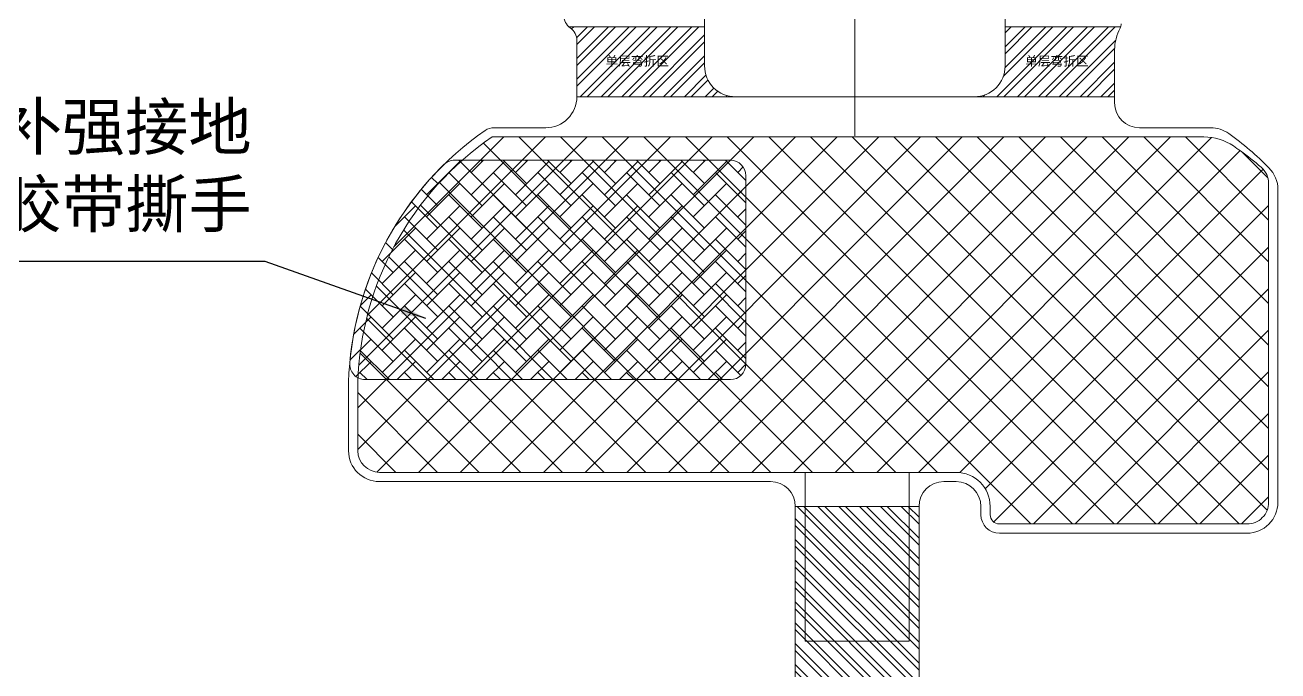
# Model space of a CAD drawing. Header units: millimetres. Extents: x 1167 to 2098, y -78 to 499.
# Drawn here: x 1680.17 to 1720.68, y 263.35 to 284.23 of the extents above; entities that cross this region are included whole.
import ezdxf
from ezdxf.lldxf.tags import DXFTag

# ---------------------------------------------------------------- set-up
doc = ezdxf.new("R2010")
doc.units = ezdxf.units.MM
doc.layers.get('0').update_dxf_attribs({"lineweight": 5})
for name, color, linetype, lineweight in [('DIM', 3, 'Continuous', 5), ('FPC', 50, 'Continuous', 5), ('ITO', 2, 'Continuous', 5), ('MFPC', 50, 'Continuous', 5)]:
    doc.layers.add(name, color=color, linetype=linetype, lineweight=lineweight)
doc.styles.add('RD', font='ROMAND.shx', dxfattribs={"width": 0.8})
doc.styles.add('宋体', font='')
doc.styles.add('汉字', font='')
doc.styles.get('宋体').set_extended_font_data('SimSun')
doc.styles.get('汉字').set_extended_font_data('SimSun')
tags = doc.linetypes.add('CENTER', pattern=[0.6, 0.375, -0.075, 0.075, -0.075]).pattern_tags.tags
tags[10:11] = [DXFTag(74, 4), DXFTag(75, 0), DXFTag(340, '0'), DXFTag(46, 1.0), DXFTag(50, 0.0), DXFTag(44, 0.0), DXFTag(45, 0.0)]
tags[8:9] = [DXFTag(74, 4), DXFTag(75, 0), DXFTag(340, '0'), DXFTag(46, 1.0), DXFTag(50, 0.0), DXFTag(44, 0.0), DXFTag(45, 0.0)]
tags[6:7] = [DXFTag(74, 4), DXFTag(75, 0), DXFTag(340, '0'), DXFTag(46, 1.0), DXFTag(50, 0.0), DXFTag(44, 0.0), DXFTag(45, 0.0)]
tags[4:5] = [DXFTag(74, 4), DXFTag(75, 0), DXFTag(340, '0'), DXFTag(46, 1.0), DXFTag(50, 0.0), DXFTag(44, 0.0), DXFTag(45, 0.0)]
doc.dimstyles.new('DIM', dxfattribs={"dimtxt": 1.5, "dimasz": 0.8, "dimexe": 0, "dimexo": 0.5, "dimgap": 0.11, "dimtad": 0, "dimzin": 1, "dimdsep": 46, "dimtxsty": 'RD', "dimcen": 0, "dimclrd": 256, "dimclre": 256, "dimclrt": 256, "dimadec": 0, "dimazin": 0, "dimtm": 1e-09, "dimtfac": 1, "dimtofl": 0, "dimtmove": 0, "dimatfit": 3, "dimfxl": 1, "dimlwe": -1, "dimarcsym": 0})

# ---------------------------------------------------------------- blocks, each defined once
blk = doc.blocks.new('R200N1K-001-PNL-V01-C')
at = {"layer": 'ITO', "color": 1, "linetype": 'CENTER', "lineweight": 5}
blk.add_lwpolyline([(471.0997549038088, 315.2424032882456), (471.0997549038088, 263.2342198021523)], dxfattribs=at)

msp = doc.modelspace()

# ---------------------------------------------------------------- hatches: boundary and pattern name
at = {"lineweight": 5}
h = msp.add_hatch(dxfattribs=at)
h.set_pattern_fill('ANSI32', color=252, scale=0.05)
h.set_pattern_definition([(45, (202.4246641334946, 241.6911325976549), (-0.3367596045400933, 0.3367596045400933), []), (45, (202.6491706334946, 241.6911325976549), (-0.3367596045400933, 0.3367596045400933), [])])
h.paths.add_polyline_path([(1715.595066537036, 284.1738785854992, -0.03710042333264477), (1715.577181532155, 284.133175304845, 0.1226521919397346), (1715.401970070131, 283.4296589015916), (1715.401970070131, 281.9138836948492), (1710.86222382456, 281.9138836948492, 0.4142135623730951), (1711.86222382456, 282.9138836948492), (1711.86222382456, 284.1738785854992)])
h.paths.add_polyline_path([(1702.14222382456, 284.1738785854992), (1702.14222382456, 282.9138836948495, 0.4142135623731883), (1703.14222382456, 281.9138836948492), (1698.013072010685, 281.9138836948492), (1698.013072010685, 283.7340675957843, 0.2428914082875654), (1697.802647917622, 284.1416774510643, -0.02595824255285732), (1697.761968934644, 284.1738785854992)])
h.paths.add_polyline_path([(1714.747503816124, 282.7763097418704), (1712.392772481932, 282.7763097418704), (1712.392772481932, 283.3748846359036), (1714.747503816124, 283.3748846359036)], flags=24)
h.paths.add_polyline_path([(1701.178619715636, 282.7763097418704), (1698.823888381444, 282.7763097418704), (1698.823888381444, 283.3748846359036), (1701.178619715636, 283.3748846359036)], flags=24)
h = msp.add_hatch(dxfattribs=at)
h.set_pattern_fill('ANSI37', color=6, scale=0.3)
h.set_pattern_definition([(45, (239.0731091501925, 0), (-0.6735192090801864, 0.6735192090801865), []), (135, (239.0731091501925, 0), (-0.6735192090801865, -0.6735192090801864), [])])
edge = h.paths.add_edge_path()
edge.add_line((1695.273967185293, 280.6138836948599), (1718.290278743215, 280.6138836948605))
edge.add_arc((1718.290278743215, 278.9138836948606), 1.699999999999932, 55.994008181665095, 90.00000000000767, ccw=False)
edge.add_arc((1713.862559287799, 272.3510002085367), 9.616826335782193, 54.31820225195497, 55.99400818285238, ccw=False)
edge.add_arc((1713.868714379804, 272.3605072449504), 9.605513919842368, 49.24704517270533, 54.31494718527381, ccw=False)
edge.add_arc((1719.682223824617, 279.1067125569448), 0.6999999999998321, 1.3983481039758772e-11, 49.247095253800126, ccw=False)
edge.add_line((1720.382223824617, 279.106712556945), (1720.38222382462, 268.8014338848466))
edge.add_arc((1719.68222382462, 268.8014338848464), 0.6999999999998181, -90.00000000001859, 1.858779796748422e-11, ccw=False)
edge.add_line((1719.68222382462, 268.1014338848464), (1711.677517232499, 268.1014338848467))
edge.add_arc((1711.677517232499, 268.4014338848465), 0.2999999999998408, 180.0000000000109, 270, ccw=False)
edge.add_line((1711.377517232499, 268.4014338848465), (1711.377517232499, 268.6714028993569))
edge.add_arc((1710.277517232499, 268.671402899357), 1.100000000000591, 359.999999999997, 449.9999999999762)
edge.add_line((1710.277517232499, 269.7714028993573), (1691.632223824618, 269.7714028993572))
edge.add_arc((1691.632223824618, 270.4714028993571), 0.6999999999999886, 180, 270, ccw=False)
edge.add_line((1690.932223824617, 270.4714028993571), (1690.932223824617, 272.6792886764514))
edge.add_arc((1700.918946503704, 272.369818549359), 9.991516482924387, 124.40071022122589, 178.2250773945001, ccw=False)
h = msp.add_hatch(dxfattribs=at)
h.set_pattern_fill('ANSI32', color=252, scale=0.05)
h.set_pattern_definition([(135, (3077.925932261311, -5.434230843093246e-11), (0.3367596045400933, 0.3367596045400933), []), (135, (3077.701425761311, -5.434230843093246e-11), (0.3367596045400933, 0.3367596045400933), [])])
h.paths.add_polyline_path([(1705.077517232498, 268.6714028993027), (1709.077517232498, 268.6714028993027), (1709.077517232498, 244.2857642100219), (1705.077517232498, 244.2857642100219)])
at = {"layer": 'FPC', "lineweight": 5}
h = msp.add_hatch(dxfattribs=at)
h.set_pattern_fill('AR-HBONE', color=4, scale=0.005)
h.set_pattern_definition([(45, (239.0731091501925, 0), (7.105427357601002e-17, 0.7184204896855323), [1.524, -0.508]), (135, (239.4323191501925, 0.35921), (7.105427357601002e-17, 0.7184204896855323), [1.524, -0.508])])
edge = h.paths.add_edge_path()
edge.add_arc((1700.918946503702, 272.3698185493537), 10.29151648292209, 134.4199786263853, 174.7318057855858, ccw=False)
edge.add_arc((1694.065742414041, 279.3632003307807), 0.5000000000001721, 90, 134.4199786264151, ccw=False)
edge.add_line((1694.065742414041, 279.8632003307809), (1702.97798519135, 279.863200330781))
edge.add_arc((1702.97798519135, 279.363200330781), 0.5, 0, 90, ccw=False)
edge.add_line((1703.47798519135, 279.363200330781), (1703.47798519135, 273.2688543535496))
edge.add_arc((1702.97798519135, 273.2688543535496), 0.5, -90, 0, ccw=False)
edge.add_line((1702.97798519135, 272.7688543535496), (1691.168791137861, 272.7688543535496))
edge.add_arc((1691.168791137859, 273.2688543535517), 0.5000000000020464, 174.7318057858264, 270.0000000002345, ccw=False)
at = {"layer": 'MFPC', "linetype": 'Continuous'}
h = msp.add_hatch(dxfattribs=at)
h.set_pattern_fill('ANGLE', color=256)
h.set_pattern_definition([(0, (175.2849950395039, 180.4976027005351), (0, 6.985), [5.08, -1.905]), (90, (175.2849950395039, 180.4976027005351), (-6.985, 4.277078946022131e-16), [5.08, -1.905])])
h.paths.add_polyline_path([(1693.821497069485, 278.6928241915108), (1697.821497069485, 278.6928241915108), (1697.821497069485, 282.6928241915108), (1693.821497069485, 282.6928241915108)])
h.paths.add_polyline_path([(1694.670041249023, 280.2114014593284), (1696.761242366341, 280.2114014593284), (1696.761242366341, 281.6590271576524), (1694.670041249023, 281.6590271576524)], flags=24)

# ---------------------------------------------------------------- linework, layer by layer
at = {"color": 252, "lineweight": 5}
for points in [[(1697.761968934644, 284.1738785854992), (1702.14222382456, 284.1738785854992)], [(1711.86222382456, 284.1738785854992), (1715.595066537036, 284.1738785854992)], [(1698.013072010741, 281.9138836948492), (1703.14222382456, 281.9138836948492)], [(1715.401970070131, 281.9138836948492), (1710.86222382456, 281.9138836948493)]]:
    msp.add_lwpolyline(points, dxfattribs=at)
at = {"color": 6, "lineweight": 5, "elevation": 1.166022422013636e-07}
msp.add_lwpolyline([(1695.273967185293, 280.6138836948599), (1718.290278743215, 280.6138836948605, -0.1494777296404628), (1719.241054060904, 280.3231481467199, -0.007312213099730283), (1719.471892447194, 280.162448875686, -0.0221164990319804), (1720.139182535348, 279.6369848800833, -0.2182505308414702), (1720.382223824617, 279.106712556945), (1720.38222382462, 268.8014338848466, -0.4142135623732615), (1719.68222382462, 268.1014338848464), (1711.677517232499, 268.1014338848467, -0.4142135623730395), (1711.377517232499, 268.4014338848465), (1711.377517232499, 268.6714028993569, 0.4142135623730495), (1710.277517232499, 269.7714028993573), (1691.632223824618, 269.7714028993572, -0.4142135623731093), (1690.932223824617, 270.4714028993571), (1690.932223824617, 272.6792886764514, -0.239268394919462)], format="xyb", close=True, dxfattribs=at)
msp.add_lwpolyline([(1705.394165985273, 269.7714028993573), (1708.758235076113, 269.7714028993573), (1708.758235076113, 264.3145214144524), (1705.394165985273, 264.3145214144524)], close=True, dxfattribs=at)
at = {"color": 252, "lineweight": 5, "elevation": 1.166022422013636e-07}
msp.add_lwpolyline([(1705.077517232498, 268.6714028993027), (1709.077517232498, 268.6714028993027), (1709.077517232498, 244.2857642100219), (1705.077517232498, 244.2857642100219)], close=True, dxfattribs=at)
at = {"layer": 'FPC', "color": 4, "lineweight": 5}
msp.add_lwpolyline([(1690.670903227294, 273.3147632689748, -0.1777302236589582), (1693.715786199311, 279.7203146650937, -0.1962827301002434), (1694.065742414041, 279.8632003307809), (1702.97798519135, 279.863200330781, -0.414213562373095), (1703.47798519135, 279.363200330781), (1703.47798519135, 273.2688543535496, -0.414213562373095), (1702.97798519135, 272.7688543535496), (1691.168791137861, 272.7688543535496, -0.4414080341879147)], format="xyb", close=True, dxfattribs=at)
at = {"layer": 'MFPC', "lineweight": 5}
for points in [[(1702.142223824617, 285.0514423135668), (1702.142223824616, 282.9138836948607, 0.4142135623731616), (1703.142223824616, 281.9138836948605), (1710.862223824616, 281.9138836948605, 0.414213562373095), (1711.862223824616, 282.9138836948605), (1711.862223824616, 284.9014423135666)], [(1705.077517232499, 236.4579963471497), (1705.077517232499, 268.6714028993571, 0.4142135623730118), (1704.277517232498, 269.4714028993573), (1691.632223824618, 269.4714028993571, -0.414213562373095), (1690.632223824618, 270.4714028993571), (1690.632223824618, 272.6839014076402, -0.2377255543958764), (1695.051142513827, 280.8246507685684, -0.1528488537628822), (1695.336222171414, 280.9138836948747), (1697.013072010734, 280.9138836948638, 0.4142135623749998), (1698.013072010741, 281.9138836948638), (1698.013072010741, 283.734067595796, 0.2428914082874779), (1697.802647917679, 284.141677451076, -0.242891408287522), (1697.592223824616, 284.5492873063555)], [(1715.612223824616, 284.2738785855105, -0.1226521919400834), (1715.577181532212, 284.1331753048586, 0.1226521919401508), (1715.401970070187, 283.429658901603), (1715.401970070187, 281.7138836948607, 0.4142135623730118), (1716.201970070187, 280.9138836948605), (1718.509462763471, 280.9138836948606, -0.1571100712209107), (1719.093216946968, 280.7258141433902, -0.04155253162420625), (1720.392196485291, 279.6174053705167, -0.1978571025198852), (1720.682223824617, 278.913176131495), (1720.68222382462, 268.8014338848468, -0.4142135623731783), (1719.68222382462, 267.8014338848463), (1711.677517232499, 267.8014338848467, -0.4142135623731228), (1711.0775172325, 268.4014338848465), (1711.0775172325, 268.6714028993572, 0.4142135623730534), (1710.2775172325, 269.471402899357), (1709.8775172325, 269.4714028993571, 0.4142135623730326), (1709.0775172325, 268.6714028993572), (1709.077517232498, 236.4579963471497, -0.414213562373095)]]:
    msp.add_lwpolyline(points, format="xyb", dxfattribs=at)

# ---------------------------------------------------------------- block references
at = {"layer": 'ITO', "lineweight": 5}
msp.add_blockref('R200N1K-001-PNL-V01-C', (1235.902468920809, 17.42113076836847), dxfattribs=at)

# ---------------------------------------------------------------- texts
at = {"color": 7, "lineweight": 5, "true_color": 0xffffff, "style": '汉字'}
for p in [(1698.940488413545, 282.9198498535901), (1712.509372514033, 282.9198498535901)]:
    msp.add_text('单层弯折区', height=0.3013921407367381, dxfattribs=at).set_placement(p)
at = {"layer": 'DIM', "color": 3, "insert": (1687.498681878654, 281.6957906150336), "char_height": 1.5, "width": 24.67035157280452, "attachment_point": 3, "style": '宋体'}
msp.add_mtext('0.1mm钢片补强接地\\P+0.05mm双面胶带撕手', dxfattribs=at)

# ---------------------------------------------------------------- leaders
at = {"layer": 'DIM', "lineweight": 5}
msp.add_leader([(1693.134631972398, 274.7439395713209), (1687.940543526604, 276.5915044602348), (1666.308512186299, 276.5915044602348)], dimstyle='DIM', override={"dimgap": 0.11, "dimtad": 0}, dxfattribs=at)

doc.saveas('drawing.dxf')
